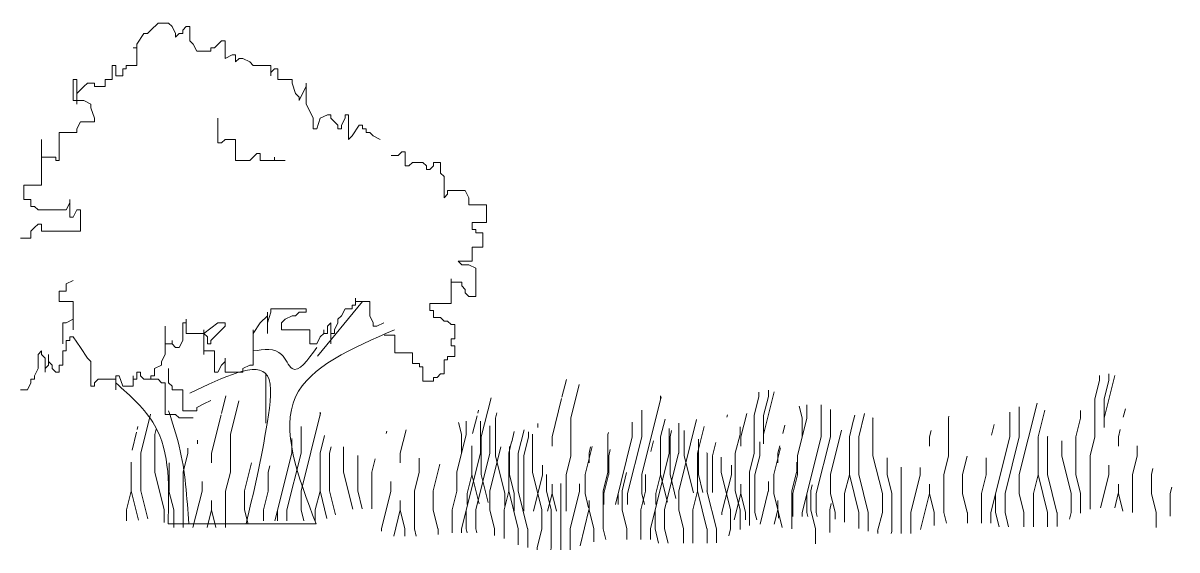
# Model space of a CAD drawing. Header units: inches. Extents: x -6800 to 96653, y -25814 to 17379.
# Drawn here: x 35825.7 to 36278.7, y 111.3 to 318.1 of the extents above; entities that cross this region are included whole.
import ezdxf

# ---------------------------------------------------------------- set-up
doc = ezdxf.new("R2010")
doc.units = ezdxf.units.IN
doc.header["$MEASUREMENT"] = 0
doc.layers.add('JARDINERIA', color=76, linetype='Continuous', lineweight=15)
doc.layers.add('JARDINES', color=96, linetype='Continuous', lineweight=0)

msp = doc.modelspace()

# ---------------------------------------------------------------- hatches: boundary and pattern name
at = {"layer": 'JARDINES', "transparency": 33554483}
h = msp.add_hatch(dxfattribs=at)
h.set_pattern_fill('PANEL', color=256, scale=74.108264, angle=90, style=0, pattern_type=2)
h.set_pattern_definition([(90, (-80679.81, -19045.82), (-74.108264, 0), [14.821653, -22.23248, 7.410826, -29.643306]), (90, (-80681.665, -18993.944), (-74.108264, 0), [14.821653, -59.28661]), (90, (-80685.37, -19001.355), (-74.108264, 0), [7.410826, -66.69744]), (90, (-80687.22, -19042.114), (-74.108264, 0), [3.705413, -51.875785, 3.705413, -14.821653]), (90, (-80690.93, -19016.176), (-74.108264, 0), [14.821653, -22.23248, 3.705413, -33.34872]), (90, (-80692.78, -19034.7), (-74.108264, 0), [11.11624, -62.992025]), (90, (-80694.634, -19016.176), (-74.108264, 0), [22.23248, -51.875785]), (90, (-80696.49, -19038.41), (-74.108264, 0), [14.821653, -59.28661]), (90, (-80698.34, -19008.765), (-74.108264, 0), [37.05413, -37.05413]), (90, (-80702.045, -19031), (-74.108264, 0), [7.410826, -22.23248, 14.821653, -29.643306]), (90, (-80703.9, -18979.12), (-74.108264, 0), [14.821653, -59.28661]), (90, (-80705.75, -18993.944), (-74.108264, 0), [7.410826, -66.69744]), (90, (-80707.6, -19008.765), (-74.108264, 0), [7.410826, -66.69744]), (90, (-80709.456, -19045.82), (-74.108264, 0), [14.821653, -59.28661]), (90, (-80711.31, -19008.765), (-74.108264, 0), [14.821653, -59.28661]), (90, (-80715.014, -19008.765), (-74.108264, 0), [14.821653, -14.821653, 14.821653, -29.643306]), (90, (-80718.72, -19023.59), (-74.108264, 0), [7.410826, -37.054132, 14.821653, -14.821653]), (90, (-80720.57, -19008.765), (-74.108264, 0), [22.23248, -51.875785]), (90, (-80724.28, -19008.765), (-74.108264, 0), [14.821653, -59.28661]), (90, (-80726.13, -19038.41), (-74.108264, 0), [22.23248, -29.643306, 7.410826, -14.821653]), (90, (-80729.836, -19038.41), (-74.108264, 0), [37.05413, -37.05413]), (90, (-80731.69, -18993.944), (-74.108264, 0), [7.410826, -66.69744]), (90, (-80733.54, -19016.176), (-74.108264, 0), [14.821653, -59.28661]), (90, (-80735.394, -19031), (-74.108264, 0), [7.410826, -29.643306, 7.410826, -29.643306]), (90, (-80737.25, -19038.41), (-74.108264, 0), [7.410826, -22.23248, 14.821653, -29.643306]), (90, (-80739.1, -19023.59), (-74.108264, 0), [7.410826, -37.054132, 7.410826, -22.23248]), (90, (-80740.95, -19008.765), (-74.108264, 0), [22.23248, -51.875785]), (90, (-80744.66, -19038.41), (-74.108264, 0), [14.821653, -59.28661]), (90, (-80746.51, -19001.355), (-74.108264, 0), [7.410826, -66.69744]), (90, (-80748.36, -18986.53), (-74.108264, 0), [7.410826, -66.69744]), (104.036243, (-80685.37, -18993.944), (3e-09, 74.1082644), [7.63315, -297.923043]), (104.036243, (-80702.045, -18986.533), (3e-09, 74.1082644), [7.63315, -297.923043]), (104.036243, (-80746.51, -18993.944), (3e-09, 74.1082644), [7.63315, -297.923043]), (104.036243, (-80718.72, -19016.176), (3e-09, 74.1082644), [7.63315, -297.923043]), (104.036243, (-80729.836, -19001.355), (3e-09, 74.1082644), [7.63315, -297.923043]), (104.036243, (-80724.278, -18993.944), (3e-09, 74.1082644), [7.63315, -297.923043]), (104.036243, (-80737.247, -19030.998), (3e-09, 74.1082644), [7.63315, -297.923043]), (104.036243, (-80733.541, -19001.355), (3e-09, 74.1082644), [7.63315, -297.923043]), (104.036243, (-80705.75, -18986.533), (3e-09, 74.1082644), [15.266302, -290.28989]), (104.036243, (-80711.309, -18993.944), (3e-09, 74.1082644), [15.266302, -290.28989]), (104.036243, (-80715.014, -18993.944), (3e-09, 74.1082644), [15.266302, -290.28989]), (255.963757, (-80690.929, -19016.176), (3e-09, -74.1082644), [7.633151, -15.266302, 7.633151, -275.02359]), (255.963757, (-80702.045, -19030.998), (3e-09, -74.1082644), [7.63315, -297.923043]), (255.963757, (-80735.394, -19030.998), (3e-09, -74.1082644), [15.266302, -290.28989]), (284.036243, (-80681.665, -18993.944), (-3e-09, -74.1082644), [7.63315, -297.923043]), (75.963757, (-80681.665, -18979.122), (-3e-09, 74.1082644), [7.63315, -297.923043]), (75.963757, (-80707.603, -19001.355), (-3e-09, 74.1082644), [7.63315, -297.923043]), (75.963757, (-80720.572, -18986.533), (-3e-09, 74.1082644), [7.63315, -297.923043]), (75.963757, (-80726.13, -19016.176), (-3e-09, 74.1082644), [7.63315, -297.923043]), (75.963757, (-80735.394, -19023.587), (-3e-09, 74.1082644), [7.63315, -297.923043]), (75.963757, (-80739.1, -19016.176), (-3e-09, 74.1082644), [7.63315, -297.923043]), (75.963757, (-80726.13, -19016.176), (-3e-09, 74.1082644), [7.63315, -297.923043]), (75.963757, (-80737.247, -18993.944), (-3e-09, 74.1082644), [30.532605, -275.02359]), (75.963757, (-80687.223, -19038.409), (-3e-09, 74.1082644), [30.532605, -275.02359]), (75.963757, (-80692.782, -19030.998), (-3e-09, 74.1082644), [30.532605, -275.02359]), (75.963757, (-80696.487, -19023.587), (-3e-09, 74.1082644), [7.633151, -15.266302, 15.266302, -267.390438]), (75.963757, (-80702.045, -19023.587), (-3e-09, 74.1082644), [15.266302, -15.266302, 15.266302, -259.757287]), (75.963757, (-80709.456, -19030.998), (-3e-09, 74.1082644), [30.532605, -275.02359]), (75.963757, (-80715.014, -19038.409), (-3e-09, 74.1082644), [30.532605, -275.02359]), (75.963757, (-80718.72, -19038.409), (-3e-09, 74.1082644), [30.532605, -275.02359]), (75.963757, (-80740.952, -18986.533), (-3e-09, 74.1082644), [7.63315, -297.923043]), (75.963768, (-80748.363, -18979.122), (-1.42e-05, 74.1082644), [15.266302, -290.28989]), (75.963768, (-80744.657, -19023.587), (-1.42e-05, 74.1082644), [15.266302, -290.28989]), (75.963758, (-80679.813, -19030.998), (-1.3e-06, 74.1082644), [30.532605, -275.02359]), (75.963758, (-80731.688, -18986.533), (-1.3e-06, 74.1082644), [22.899454, -282.65674]), (75.963758, (-80726.13, -18979.122), (-1.3e-06, 74.1082644), [45.798907, -259.757287])])
h.paths.add_polyline_path([(36269.21, 146.04), (36267.86, 147.39), (36267.86, 148.74), (36267.19, 150.76), (36266.52, 152.11), (36258.42, 152.11), (36256.4, 152.78), (36256.4, 161.54), (36257.07, 162.89), (36258.42, 164.24), (36258.42, 174.35), (36257.07, 175.02), (36256.4, 177.04), (36255.73, 178.39), (36254.38, 179.74), (36253.03, 180.41), (36249.66, 180.41), (36248.31, 179.74), (36246.96, 179.06), (36244.94, 177.72), (36243.59, 175.02), (36242.24, 173.67), (36241.56, 172.33), (36241.56, 166.26), (36239.54, 165.59), (36239.54, 160.19), (36238.87, 158.17), (36238.87, 156.82), (36238.19, 155.48), (36238.19, 154.13), (36236.84, 152.78), (36235.49, 152.78), (36233.47, 154.13), (36231.45, 154.13), (36228.75, 155.48), (36227.4, 156.15), (36227.4, 164.24), (36226.73, 166.26), (36225.38, 168.28), (36224.03, 168.96), (36219.31, 168.96), (36217.96, 168.28), (36215.94, 166.93), (36214.59, 166.93), (36211.89, 164.24), (36211.89, 161.54), (36210.54, 161.54), (36209.19, 160.87), (36207.17, 160.87), (36205.82, 159.52), (36205.82, 147.39), (36197.73, 147.39), (36196.38, 148.06), (36192.33, 148.06), (36191.66, 149.41), (36191.66, 158.85), (36190.98, 160.19), (36190.98, 161.54), (36189.64, 162.89), (36188.96, 164.24), (36184.91, 164.24), (36183.57, 162.89), (36183.57, 158.85), (36182.22, 158.17), (36180.19, 156.82), (36178.85, 156.82), (36178.85, 146.72), (36178.17, 145.37), (36178.17, 144.02), (36176.82, 142.67), (36172.78, 142.67), (36171.43, 143.35), (36170.08, 144.02), (36168.73, 145.37), (36168.73, 146.72), (36166.71, 146.72), (36165.36, 147.39), (36163.33, 147.39), (36160.64, 148.74), (36160.64, 161.54), (36159.96, 162.89), (36157.26, 164.24), (36155.92, 164.91), (36154.57, 164.91), (36152.54, 164.24), (36151.2, 164.24), (36151.2, 160.19), (36150.52, 158.85), (36149.17, 158.17), (36147.15, 158.17), (36145.8, 158.85), (36144.45, 158.85), (36144.45, 165.59), (36143.1, 166.26), (36141.75, 166.93), (36141.08, 168.28), (36130.96, 168.28), (36128.27, 165.59), (36126.92, 164.24), (36126.24, 162.89), (36125.57, 161.54), (36125.57, 152.78), (36124.89, 151.43), (36119.5, 151.43), (36118.15, 152.11), (36116.8, 152.78), (36115.45, 153.45), (36114.1, 154.13), (36112.75, 155.48), (36112.75, 160.19), (36111.41, 161.54), (36111.41, 163.56), (36110.06, 164.24), (36109.38, 165.59), (36108.03, 166.26), (36106.69, 166.26), (36105.34, 165.59), (36103.31, 164.91), (36101.96, 164.24), (36101.96, 159.52), (36101.29, 158.17), (36100.62, 156.82), (36100.62, 154.8), (36099.94, 153.45), (36095.9, 153.45), (36093.87, 154.13), (36092.52, 154.13), (36091.17, 154.8), (36089.83, 154.8), (36088.48, 156.82), (36087.13, 158.17), (36080.38, 158.17), (36079.04, 158.85), (36077.69, 160.19), (36077.69, 169.63), (36076.34, 170.98), (36075.66, 172.33), (36073.64, 172.33), (36072.29, 170.3), (36070.94, 168.96), (36070.27, 167.61), (36068.92, 166.93), (36068.25, 165.59), (36068.25, 164.24), (36067.57, 162.89), (36064.87, 161.54), (36063.52, 160.19), (36063.52, 150.76), (36052.06, 150.76), (36050.04, 151.43), (36048.69, 152.11), (36047.34, 152.78), (36045.32, 153.45), (36043.97, 154.13), (36043.29, 155.48), (36043.29, 158.17), (36043.97, 159.52), (36043.97, 166.93), (36045.32, 168.28), (36045.32, 173.67), (36043.97, 176.37), (36043.29, 177.72), (36041.94, 178.39), (36039.25, 178.39), (36037.9, 177.72), (36037.9, 175.02), (36037.22, 173.67), (36037.22, 170.98), (36036.55, 169.63), (36035.2, 168.96), (36034.53, 167.61), (36033.85, 166.26), (36033.18, 164.24), (36032.5, 162.89), (36031.15, 162.22), (36029.13, 161.54), (36027.78, 160.87), (36026.43, 158.85), (36023.74, 157.5), (36023.06, 156.15), (36023.06, 152.78), (36022.39, 151.43), (36017.67, 151.43), (36016.32, 152.11), (36016.32, 153.45), (36015.64, 154.8), (36013.62, 154.8), (36012.27, 156.15), (36011.6, 157.5), (36011.6, 169.63), (36010.92, 170.98), (36006.88, 170.98), (36006.2, 169.63), (36005.53, 168.28), (36004.85, 166.93), (36004.18, 165.59), (36004.18, 164.24), (36002.83, 162.89), (36002.83, 161.54), (36002.16, 160.19), (36002.16, 152.78), (36001.48, 151.43), (36000.13, 148.74), (35997.43, 147.39), (35997.43, 129.19), (36004.18, 129.19), (36005.53, 129.87), (36011.6, 129.87), (36012.95, 129.19), (36014.29, 128.52), (36015.64, 128.52), (36016.99, 127.85), (36016.99, 126.5), (36047.34, 126.5), (36047.34, 127.85), (36050.71, 127.85), (36051.39, 129.19), (36077.01, 129.19), (36079.71, 130.54), (36081.06, 131.22), (36083.08, 131.89), (36084.43, 133.24), (36087.8, 133.24), (36089.15, 133.91), (36097.24, 133.91), (36098.59, 133.24), (36098.59, 129.19), (36099.27, 127.85), (36099.27, 126.5), (36099.94, 125.15), (36101.29, 123.8), (36102.64, 123.13), (36118.15, 123.13), (36119.5, 123.8), (36122.2, 123.8), (36123.55, 124.48), (36140.4, 124.48), (36141.75, 123.8), (36143.78, 123.8), (36145.13, 123.13), (36146.47, 123.13), (36147.82, 122.45), (36149.17, 121.78), (36150.52, 121.78), (36151.2, 120.43), (36152.54, 119.76), (36153.89, 119.76), (36155.24, 119.08), (36156.59, 119.08), (36159.29, 117.74), (36174.8, 117.74), (36178.85, 119.76), (36180.19, 120.43), (36182.89, 120.43), (36184.24, 121.78), (36207.17, 121.78), (36207.84, 120.43), (36231.45, 120.43), (36233.47, 121.78), (36236.17, 123.13), (36238.19, 124.48), (36239.54, 125.15), (36240.89, 125.82), (36241.56, 127.17), (36244.26, 127.17), (36245.61, 127.85), (36254.38, 127.85), (36256.4, 126.5), (36259.77, 126.5), (36261.79, 125.82), (36263.14, 125.15), (36264.49, 124.48), (36265.17, 123.13), (36267.19, 121.78), (36271.24, 119.76), (36273.26, 124.48), (36275.96, 124.48), (36277.31, 125.15), (36278.65, 125.82), (36278.65, 129.87), (36277.98, 131.89), (36277.98, 133.24), (36277.31, 134.58), (36276.63, 135.93), (36273.93, 137.28), (36272.58, 137.28), (36271.24, 137.95), (36270.56, 139.3), (36269.21, 140.65)])
h = msp.add_hatch(dxfattribs=at)
h.set_pattern_fill('PANEL', color=256, scale=74.108264, angle=90, style=0, pattern_type=2)
h.set_pattern_definition([(90, (-80813.514, -19052.24), (-74.108264, 0), [14.821653, -22.23248, 7.410826, -29.643306]), (90, (-80815.37, -19000.365), (-74.108264, 0), [14.821653, -59.28661]), (90, (-80819.07, -19007.775), (-74.108264, 0), [7.410826, -66.69744]), (90, (-80820.925, -19048.535), (-74.108264, 0), [3.705413, -51.875785, 3.705413, -14.821653]), (90, (-80824.63, -19022.6), (-74.108264, 0), [14.821653, -22.23248, 3.705413, -33.34872]), (90, (-80826.48, -19041.124), (-74.108264, 0), [11.11624, -62.992025]), (90, (-80828.336, -19022.6), (-74.108264, 0), [22.23248, -51.875785]), (90, (-80830.19, -19044.83), (-74.108264, 0), [14.821653, -59.28661]), (90, (-80832.04, -19015.186), (-74.108264, 0), [37.05413, -37.05413]), (90, (-80835.75, -19037.42), (-74.108264, 0), [7.410826, -22.23248, 14.821653, -29.643306]), (90, (-80837.6, -18985.54), (-74.108264, 0), [14.821653, -59.28661]), (90, (-80839.45, -19000.365), (-74.108264, 0), [7.410826, -66.69744]), (90, (-80841.305, -19015.186), (-74.108264, 0), [7.410826, -66.69744]), (90, (-80843.16, -19052.24), (-74.108264, 0), [14.821653, -59.28661]), (90, (-80845.01, -19015.186), (-74.108264, 0), [14.821653, -59.28661]), (90, (-80848.715, -19015.186), (-74.108264, 0), [14.821653, -14.821653, 14.821653, -29.643306]), (90, (-80852.42, -19030.01), (-74.108264, 0), [7.410826, -37.054132, 14.821653, -14.821653]), (90, (-80854.27, -19015.186), (-74.108264, 0), [22.23248, -51.875785]), (90, (-80857.98, -19015.186), (-74.108264, 0), [14.821653, -59.28661]), (90, (-80859.83, -19044.83), (-74.108264, 0), [22.23248, -29.643306, 7.410826, -14.821653]), (90, (-80863.54, -19044.83), (-74.108264, 0), [37.05413, -37.05413]), (90, (-80865.39, -19000.365), (-74.108264, 0), [7.410826, -66.69744]), (90, (-80867.24, -19022.6), (-74.108264, 0), [14.821653, -59.28661]), (90, (-80869.095, -19037.42), (-74.108264, 0), [7.410826, -29.643306, 7.410826, -29.643306]), (90, (-80870.95, -19044.83), (-74.108264, 0), [7.410826, -22.23248, 14.821653, -29.643306]), (90, (-80872.8, -19030.01), (-74.108264, 0), [7.410826, -37.054132, 7.410826, -22.23248]), (90, (-80874.65, -19015.186), (-74.108264, 0), [22.23248, -51.875785]), (90, (-80878.36, -19044.83), (-74.108264, 0), [14.821653, -59.28661]), (90, (-80880.21, -19007.775), (-74.108264, 0), [7.410826, -66.69744]), (90, (-80882.064, -18992.954), (-74.108264, 0), [7.410826, -66.69744]), (104.036243, (-80819.072, -19000.365), (3e-09, 74.1082644), [7.63315, -297.923043]), (104.036243, (-80835.747, -18992.954), (3e-09, 74.1082644), [7.63315, -297.923043]), (104.036243, (-80880.211, -19000.365), (3e-09, 74.1082644), [7.63315, -297.923043]), (104.036243, (-80852.42, -19022.597), (3e-09, 74.1082644), [7.63315, -297.923043]), (104.036243, (-80863.537, -19007.775), (3e-09, 74.1082644), [7.63315, -297.923043]), (104.036243, (-80857.979, -19000.365), (3e-09, 74.1082644), [7.63315, -297.923043]), (104.036243, (-80870.948, -19037.419), (3e-09, 74.1082644), [7.63315, -297.923043]), (104.036243, (-80867.243, -19007.775), (3e-09, 74.1082644), [7.63315, -297.923043]), (104.036243, (-80839.452, -18992.954), (3e-09, 74.1082644), [15.266302, -290.28989]), (104.036243, (-80845.01, -19000.365), (3e-09, 74.1082644), [15.266302, -290.28989]), (104.036243, (-80848.715, -19000.365), (3e-09, 74.1082644), [15.266302, -290.28989]), (255.963757, (-80824.63, -19022.597), (3e-09, -74.1082644), [7.633151, -15.266302, 7.633151, -275.02359]), (255.963757, (-80835.747, -19037.419), (3e-09, -74.1082644), [7.63315, -297.923043]), (255.963757, (-80869.095, -19037.419), (3e-09, -74.1082644), [15.266302, -290.28989]), (284.036243, (-80815.367, -19000.365), (-3e-09, -74.1082644), [7.63315, -297.923043]), (75.963757, (-80815.367, -18985.543), (-3e-09, 74.1082644), [7.63315, -297.923043]), (75.963757, (-80841.305, -19007.775), (-3e-09, 74.1082644), [7.63315, -297.923043]), (75.963757, (-80854.274, -18992.954), (-3e-09, 74.1082644), [7.63315, -297.923043]), (75.963757, (-80859.832, -19022.597), (-3e-09, 74.1082644), [7.63315, -297.923043]), (75.963757, (-80869.095, -19030.008), (-3e-09, 74.1082644), [7.63315, -297.923043]), (75.963757, (-80872.8, -19022.597), (-3e-09, 74.1082644), [7.63315, -297.923043]), (75.963757, (-80859.832, -19022.597), (-3e-09, 74.1082644), [7.63315, -297.923043]), (75.963757, (-80870.948, -19000.365), (-3e-09, 74.1082644), [30.532605, -275.02359]), (75.963757, (-80820.925, -19044.83), (-3e-09, 74.1082644), [30.532605, -275.02359]), (75.963757, (-80826.483, -19037.419), (-3e-09, 74.1082644), [30.532605, -275.02359]), (75.963757, (-80830.188, -19030.008), (-3e-09, 74.1082644), [7.633151, -15.266302, 15.266302, -267.390438]), (75.963757, (-80835.747, -19030.008), (-3e-09, 74.1082644), [15.266302, -15.266302, 15.266302, -259.757287]), (75.963757, (-80843.157, -19037.419), (-3e-09, 74.1082644), [30.532605, -275.02359]), (75.963757, (-80848.715, -19044.83), (-3e-09, 74.1082644), [30.532605, -275.02359]), (75.963757, (-80852.42, -19044.83), (-3e-09, 74.1082644), [30.532605, -275.02359]), (75.963757, (-80874.653, -18992.954), (-3e-09, 74.1082644), [7.63315, -297.923043]), (75.963768, (-80882.064, -18985.543), (-1.42e-05, 74.1082644), [15.266302, -290.28989]), (75.963768, (-80878.359, -19030.008), (-1.42e-05, 74.1082644), [15.266302, -290.28989]), (75.963758, (-80813.514, -19037.419), (-1.3e-06, 74.1082644), [30.532605, -275.02359]), (75.963758, (-80865.39, -18992.954), (-1.3e-06, 74.1082644), [22.899454, -282.65674]), (75.963758, (-80859.832, -18985.543), (-1.3e-06, 74.1082644), [45.798907, -259.757287])])
h.paths.add_polyline_path([(36135.51, 139.62), (36134.16, 140.97), (36134.16, 142.32), (36133.49, 144.34), (36132.81, 145.69), (36124.72, 145.69), (36122.7, 146.36), (36122.7, 155.12), (36123.37, 156.47), (36124.72, 157.82), (36124.72, 167.93), (36123.37, 168.6), (36122.7, 170.62), (36122.02, 171.97), (36120.68, 173.32), (36119.33, 173.99), (36115.95, 173.99), (36114.61, 173.32), (36113.26, 172.64), (36111.23, 171.3), (36109.88, 168.6), (36108.54, 167.25), (36107.86, 165.9), (36107.86, 159.84), (36105.84, 159.16), (36105.84, 153.77), (36105.16, 151.75), (36105.16, 150.4), (36104.49, 149.06), (36104.49, 147.71), (36103.14, 146.36), (36101.79, 146.36), (36099.77, 147.71), (36097.75, 147.71), (36095.05, 149.06), (36093.7, 149.73), (36093.7, 157.82), (36093.03, 159.84), (36091.68, 161.86), (36090.33, 162.53), (36085.61, 162.53), (36084.26, 161.86), (36082.23, 160.51), (36080.89, 160.51), (36078.19, 157.82), (36078.19, 155.12), (36076.84, 155.12), (36075.49, 154.45), (36073.47, 154.45), (36072.12, 153.1), (36072.12, 140.97), (36064.03, 140.97), (36062.68, 141.64), (36058.63, 141.64), (36057.96, 142.99), (36057.96, 152.43), (36057.28, 153.77), (36057.28, 155.12), (36055.93, 156.47), (36055.26, 157.82), (36051.21, 157.82), (36049.86, 156.47), (36049.86, 152.43), (36048.52, 151.75), (36046.49, 150.4), (36045.14, 150.4), (36045.14, 140.29), (36044.47, 138.95), (36044.47, 137.6), (36043.12, 136.25), (36039.07, 136.25), (36037.73, 136.93), (36036.38, 137.6), (36035.03, 138.95), (36035.03, 140.29), (36033, 140.29), (36031.66, 140.97), (36029.63, 140.97), (36026.94, 142.32), (36026.94, 155.12), (36026.26, 156.47), (36023.56, 157.82), (36022.21, 158.49), (36020.87, 158.49), (36018.84, 157.82), (36017.49, 157.82), (36017.49, 153.77), (36016.82, 152.43), (36015.47, 151.75), (36013.45, 151.75), (36012.1, 152.43), (36010.75, 152.43), (36010.75, 159.16), (36009.4, 159.84), (36008.05, 160.51), (36007.38, 161.86), (35997.26, 161.86), (35994.56, 159.16), (35993.22, 157.82), (35992.54, 156.47), (35991.87, 155.12), (35991.87, 146.36), (35991.19, 145.01), (35985.8, 145.01), (35984.45, 145.69), (35983.1, 146.36), (35981.75, 147.03), (35980.4, 147.71), (35979.05, 149.06), (35979.05, 153.77), (35977.7, 155.12), (35977.7, 157.14), (35976.36, 157.82), (35975.68, 159.16), (35974.33, 159.84), (35972.98, 159.84), (35971.64, 159.16), (35969.61, 158.49), (35968.26, 157.82), (35968.26, 153.1), (35967.59, 151.75), (35966.91, 150.4), (35966.91, 148.38), (35966.24, 147.03), (35962.19, 147.03), (35960.17, 147.71), (35958.82, 147.71), (35957.47, 148.38), (35956.12, 148.38), (35954.78, 150.4), (35953.43, 151.75), (35946.68, 151.75), (35945.33, 152.43), (35943.99, 153.77), (35943.99, 163.21), (35942.64, 164.56), (35941.96, 165.9), (35939.94, 165.9), (35938.59, 163.88), (35937.24, 162.53), (35936.57, 161.19), (35935.22, 160.51), (35934.54, 159.16), (35934.54, 157.82), (35933.87, 156.47), (35931.17, 155.12), (35929.82, 153.77), (35929.82, 144.34), (35918.36, 144.34), (35916.34, 145.01), (35914.99, 145.69), (35913.64, 146.36), (35911.61, 147.03), (35910.27, 147.71), (35909.59, 149.06), (35909.59, 151.75), (35910.27, 153.1), (35910.27, 160.51), (35911.61, 161.86), (35911.61, 167.25), (35910.27, 169.95), (35909.59, 171.3), (35908.24, 171.97), (35905.55, 171.97), (35904.2, 171.3), (35904.2, 168.6), (35903.52, 167.25), (35903.52, 164.56), (35902.85, 163.21), (35901.5, 162.53), (35900.82, 161.19), (35900.15, 159.84), (35899.48, 157.82), (35898.8, 156.47), (35897.45, 155.8), (35895.43, 155.12), (35894.08, 154.45), (35892.73, 152.43), (35890.03, 151.08), (35889.36, 149.73), (35889.36, 146.36), (35888.69, 145.01), (35883.96, 145.01), (35882.62, 145.69), (35882.62, 147.03), (35881.94, 148.38), (35879.92, 148.38), (35878.57, 149.73), (35877.9, 151.08), (35877.9, 163.21), (35877.22, 164.56), (35873.17, 164.56), (35872.5, 163.21), (35871.83, 161.86), (35871.15, 160.51), (35870.48, 159.16), (35870.48, 157.82), (35869.13, 156.47), (35869.13, 155.12), (35868.45, 153.77), (35868.45, 146.36), (35867.78, 145.01), (35866.43, 142.32), (35863.73, 140.97), (35863.73, 122.77), (35870.48, 122.77), (35871.83, 123.45), (35877.9, 123.45), (35879.24, 122.77), (35880.59, 122.1), (35881.94, 122.1), (35883.29, 121.42), (35883.29, 120.08), (35913.64, 120.08), (35913.64, 121.42), (35917.01, 121.42), (35917.68, 122.77), (35943.31, 122.77), (35946.01, 124.12), (35947.36, 124.79), (35949.38, 125.47), (35950.73, 126.82), (35954.1, 126.82), (35955.45, 127.49), (35963.54, 127.49), (35964.89, 126.82), (35964.89, 122.77), (35965.57, 121.42), (35965.57, 120.08), (35966.24, 118.73), (35967.59, 117.38), (35968.94, 116.71), (35984.45, 116.71), (35985.8, 117.38), (35988.49, 117.38), (35989.84, 118.06), (36006.7, 118.06), (36008.05, 117.38), (36010.08, 117.38), (36011.42, 116.71), (36012.77, 116.71), (36014.12, 116.03), (36015.47, 115.36), (36016.82, 115.36), (36017.49, 114.01), (36018.84, 113.34), (36020.19, 113.34), (36021.54, 112.66), (36022.89, 112.66), (36025.59, 111.32), (36041.1, 111.32), (36045.14, 113.34), (36046.49, 114.01), (36049.19, 114.01), (36050.54, 115.36), (36073.47, 115.36), (36074.14, 114.01), (36097.75, 114.01), (36099.77, 115.36), (36102.47, 116.71), (36104.49, 118.06), (36105.84, 118.73), (36107.19, 119.4), (36107.86, 120.75), (36110.56, 120.75), (36111.91, 121.42), (36120.68, 121.42), (36122.7, 120.08), (36126.07, 120.08), (36128.09, 119.4), (36129.44, 118.73), (36130.79, 118.06), (36131.47, 116.71), (36133.49, 115.36), (36137.53, 113.34), (36139.56, 118.06), (36142.26, 118.06), (36143.6, 118.73), (36144.95, 119.4), (36144.95, 123.45), (36144.28, 125.47), (36144.28, 126.82), (36143.6, 128.16), (36142.93, 129.51), (36140.23, 130.86), (36138.88, 130.86), (36137.53, 131.53), (36136.86, 132.88), (36135.51, 134.23)])

# ---------------------------------------------------------------- linework, layer by layer
at = {"layer": 'JARDINERIA'}
for p, q in [((35878.65, 318.08), (35875.88, 315.31)), ((35882.8, 318.08), (35878.65, 318.08)), ((35884.19, 316.69), (35882.8, 318.08)), ((35873.11, 313.93), (35870.34, 309.77)), ((35874.49, 313.93), (35873.11, 313.93)), ((35875.88, 315.31), (35874.49, 313.93)), ((35885.57, 313.93), (35884.19, 316.69)), ((35886.96, 313.93), (35885.57, 312.54)), ((35885.57, 312.54), (35885.57, 313.93)), ((35888.34, 313.93), (35886.96, 313.93)), ((35889.73, 316.69), (35888.34, 315.31)), ((35888.34, 315.31), (35888.34, 313.93)), ((35891.11, 316.69), (35889.73, 316.69)), ((35891.11, 311.16), (35891.11, 316.69)), ((35870.34, 308.39), (35868.95, 308.39)), ((35868.95, 308.39), (35870.34, 308.39)), ((35870.34, 309.77), (35870.34, 308.39)), ((35870.34, 308.39), (35870.34, 301.47)), ((35892.5, 309.77), (35891.11, 311.16)), ((35893.88, 307.01), (35892.5, 309.77)), ((35900.81, 308.39), (35899.42, 308.39)), ((35899.42, 308.39), (35899.42, 307.01)), ((35903.58, 311.16), (35900.81, 308.39)), ((35904.96, 311.16), (35903.58, 311.16)), ((35904.96, 304.24), (35904.96, 311.16)), ((35899.42, 307.01), (35893.88, 307.01)), ((35907.73, 305.62), (35904.96, 304.24)), ((35909.12, 305.62), (35907.73, 305.62)), ((35909.12, 302.86), (35909.12, 305.62)), ((35910.5, 304.24), (35909.12, 302.86)), ((35911.89, 304.24), (35910.5, 304.24)), ((35914.66, 302.86), (35911.89, 304.24)), ((35862.03, 301.47), (35860.64, 301.47)), ((35860.64, 301.47), (35860.64, 295.94)), ((35862.03, 297.32), (35862.03, 301.47)), ((35864.8, 300.09), (35864.8, 297.32)), ((35866.18, 300.09), (35864.8, 300.09)), ((35870.34, 301.47), (35866.18, 301.47)), ((35866.18, 301.47), (35866.18, 300.09)), ((35916.04, 301.47), (35914.66, 302.86)), ((35922.97, 301.47), (35916.04, 301.47)), ((35922.97, 297.32), (35922.97, 301.47)), ((35924.35, 300.09), (35922.97, 298.7)), ((35925.74, 300.09), (35924.35, 300.09)), ((35925.74, 295.94), (35925.74, 300.09)), ((35846.79, 295.94), (35845.4, 295.94)), ((35845.4, 295.94), (35845.4, 287.63)), ((35846.79, 286.25), (35846.79, 295.94)), ((35850.94, 294.55), (35849.56, 293.17)), ((35853.71, 294.55), (35850.94, 294.55)), ((35853.71, 293.17), (35853.71, 294.55)), ((35860.64, 295.94), (35857.87, 295.94)), ((35857.87, 295.94), (35857.87, 293.17)), ((35864.8, 297.32), (35862.03, 297.32)), ((35922.97, 298.7), (35922.97, 297.32)), ((35931.28, 295.94), (35925.74, 295.94)), ((35931.28, 294.55), (35931.28, 295.94)), ((35932.66, 290.4), (35931.28, 294.55)), ((35936.82, 294.55), (35936.82, 293.17)), ((35936.82, 286.25), (35936.82, 294.55)), ((35849.56, 293.17), (35846.79, 290.4)), ((35846.79, 290.4), (35846.79, 286.25)), ((35857.87, 293.17), (35853.71, 293.17)), ((35934.05, 289.02), (35932.66, 290.4)), ((35935.43, 290.4), (35934.05, 287.63)), ((35936.82, 293.17), (35935.43, 290.4)), ((35845.4, 287.63), (35849.56, 287.63)), ((35849.56, 287.63), (35852.33, 286.25)), ((35852.33, 286.25), (35852.33, 284.87)), ((35934.05, 287.63), (35934.05, 289.02)), ((35938.2, 283.48), (35936.82, 286.25)), ((35852.33, 284.87), (35853.71, 280.72)), ((35939.59, 280.72), (35938.2, 283.48)), ((35945.13, 282.1), (35942.36, 280.72)), ((35946.51, 282.1), (35945.13, 282.1)), ((35946.51, 280.72), (35946.51, 282.1)), ((35952.06, 282.1), (35952.06, 280.72)), ((35953.44, 282.1), (35952.06, 282.1)), ((35953.44, 272.41), (35953.44, 282.1)), ((35848.17, 279.33), (35846.79, 276.56)), ((35846.79, 276.56), (35846.79, 275.18)), ((35853.71, 279.33), (35848.17, 279.33)), ((35853.71, 280.72), (35853.71, 279.33)), ((35902.19, 280.72), (35902.19, 271.03)), ((35939.59, 276.56), (35939.59, 280.72)), ((35940.97, 276.56), (35939.59, 276.56)), ((35942.36, 280.72), (35940.97, 276.56)), ((35949.28, 277.95), (35946.51, 280.72)), ((35949.28, 276.56), (35949.28, 277.95)), ((35950.67, 276.56), (35949.28, 276.56)), ((35952.06, 280.72), (35950.67, 277.95)), ((35950.67, 277.95), (35950.67, 276.56)), ((35957.6, 277.95), (35954.83, 273.8)), ((35958.98, 277.95), (35957.6, 277.95)), ((35958.98, 276.56), (35958.98, 277.95)), ((35960.37, 276.56), (35958.98, 276.56)), ((35960.37, 275.18), (35960.37, 276.56)), ((35832.94, 272.41), (35832.94, 254.42)), ((35832.94, 265.49), (35832.94, 272.41)), ((35839.86, 275.18), (35839.86, 264.11)), ((35846.79, 275.18), (35839.86, 275.18)), ((35903.58, 271.03), (35904.96, 272.41)), ((35904.96, 272.41), (35909.12, 272.41)), ((35909.12, 272.41), (35909.12, 264.11)), ((35954.83, 273.8), (35953.44, 272.41)), ((35961.75, 275.18), (35960.37, 275.18)), ((35963.14, 273.8), (35961.75, 275.18)), ((35965.91, 272.41), (35963.14, 273.8)), ((35902.19, 271.03), (35903.58, 271.03)), ((35974.34, 267.54), (35972.95, 266.16)), ((35975.73, 267.54), (35974.34, 267.54)), ((35975.73, 262), (35975.73, 267.54)), ((35838.48, 265.49), (35832.94, 265.49)), ((35838.48, 264.11), (35838.48, 265.49)), ((35839.86, 264.11), (35838.48, 264.11)), ((35909.12, 264.11), (35914.66, 264.11)), ((35914.66, 264.11), (35917.43, 266.88)), ((35917.43, 266.88), (35918.81, 266.88)), ((35918.81, 266.88), (35918.81, 264.11)), ((35918.81, 264.11), (35924.35, 264.11)), ((35924.35, 264.11), (35924.35, 265.49)), ((35924.35, 265.49), (35924.35, 264.11)), ((35924.35, 264.11), (35928.51, 264.11)), ((35972.95, 266.16), (35970.18, 266.16)), ((35978.5, 263.39), (35977.11, 262)), ((35982.65, 263.39), (35978.5, 263.39)), ((35984.04, 262), (35982.65, 263.39)), ((35986.81, 263.39), (35986.81, 262)), ((35989.58, 263.39), (35986.81, 263.39)), ((35989.58, 259.24), (35989.58, 263.39)), ((35977.11, 262), (35975.73, 262)), ((35984.04, 260.62), (35984.04, 262)), ((35985.42, 260.62), (35984.04, 260.62)), ((35986.81, 262), (35985.42, 260.62)), ((35990.96, 257.85), (35989.58, 259.24)), ((35832.94, 254.42), (35826.01, 254.42)), ((35826.01, 254.42), (35826.01, 248.89)), ((35990.96, 249.55), (35990.96, 257.85)), ((35992.35, 250.93), (35990.96, 249.55)), ((35999.27, 252.32), (35992.35, 252.32)), ((35992.35, 252.32), (35992.35, 250.93)), ((36000.66, 249.55), (35999.27, 252.32)), ((36000.66, 246.78), (36000.66, 249.55)), ((35826.01, 248.89), (35828.78, 248.89)), ((35828.78, 248.89), (35828.78, 246.12)), ((35828.78, 246.12), (35830.17, 246.12)), ((35830.17, 246.12), (35831.55, 244.74)), ((35831.55, 244.74), (35842.63, 244.74)), ((35842.63, 244.74), (35844.02, 247.51)), ((35844.02, 247.51), (35844.02, 248.89)), ((35844.02, 248.89), (35844.02, 241.97)), ((35845.4, 241.97), (35846.79, 244.74)), ((35846.79, 244.74), (35848.17, 244.74)), ((35848.17, 244.74), (35848.17, 236.44)), ((36007.58, 246.78), (36000.66, 246.78)), ((36007.58, 239.86), (36007.58, 246.78)), ((35844.02, 241.97), (35845.4, 241.97)), ((35830.17, 237.82), (35828.78, 236.44)), ((35828.78, 236.44), (35828.78, 233.67)), ((35831.55, 239.2), (35830.17, 237.82)), ((35832.94, 239.2), (35831.55, 239.2)), ((35832.94, 236.44), (35832.94, 239.2)), ((35848.17, 236.44), (35832.94, 236.44)), ((36002.04, 239.86), (36007.58, 239.86)), ((36002.04, 237.1), (36002.04, 239.86)), ((36003.43, 237.1), (36002.04, 237.1)), ((36003.43, 235.71), (36003.43, 237.1)), ((36006.2, 235.71), (36003.43, 235.71)), ((36006.2, 230.18), (36006.2, 235.71)), ((35828.78, 233.67), (35824.63, 233.67)), ((36002.04, 230.18), (36006.2, 230.18)), ((36002.04, 224.64), (36002.04, 230.18)), ((35996.5, 224.64), (36002.04, 224.64)), ((35997.89, 223.26), (35996.5, 224.64)), ((36000.66, 223.26), (35997.89, 223.26)), ((36003.43, 221.88), (36000.66, 223.26)), ((35993.73, 208.04), (35993.73, 217.72)), ((35993.73, 217.72), (35993.73, 216.34)), ((36003.43, 210.81), (36003.43, 221.88)), ((35839.86, 212.91), (35842.63, 212.91)), ((35839.86, 208.76), (35839.86, 212.91)), ((35842.63, 215.68), (35845.4, 217.06)), ((35842.63, 212.91), (35842.63, 215.68)), ((35993.73, 216.34), (35997.89, 216.34)), ((35997.89, 216.34), (35997.89, 214.96)), ((35997.89, 214.96), (35999.27, 213.57)), ((35999.27, 213.57), (35999.27, 212.19)), ((35845.4, 208.76), (35839.86, 208.76)), ((35845.4, 201.84), (35845.4, 208.76)), ((35958.98, 208.76), (35941.3, 187.29)), ((35956.21, 207.38), (35956.21, 210.14)), ((35956.21, 210.14), (35956.21, 208.76)), ((35956.21, 208.76), (35961.75, 208.76)), ((35961.75, 208.76), (35961.75, 203.22)), ((35999.27, 212.19), (36000.66, 210.81)), ((36000.66, 210.81), (36003.43, 210.81)), ((35845.4, 197.69), (35845.4, 205.99)), ((35845.4, 205.99), (35845.4, 201.84)), ((35845.4, 200.46), (35845.4, 204.61)), ((35845.4, 204.61), (35845.4, 197.69)), ((35921.58, 203.22), (35921.58, 204.61)), ((35921.58, 204.61), (35921.58, 196.31)), ((35921.58, 196.31), (35921.58, 204.61)), ((35921.58, 204.61), (35921.58, 199.07)), ((35921.58, 200.46), (35922.97, 204.61)), ((35922.97, 204.61), (35922.97, 205.99)), ((35922.97, 205.99), (35936.82, 205.99)), ((35934.05, 204.61), (35932.66, 203.22)), ((35936.82, 204.61), (35934.05, 204.61)), ((35936.82, 205.99), (35936.82, 204.61)), ((35950.67, 203.22), (35952.06, 205.99)), ((35952.06, 205.99), (35954.83, 205.99)), ((35954.83, 207.38), (35956.21, 207.38)), ((35954.83, 205.99), (35954.83, 207.38)), ((35985.42, 208.04), (35993.73, 208.04)), ((35985.42, 205.27), (35985.42, 208.04)), ((35986.81, 205.27), (35985.42, 205.27)), ((35986.81, 202.5), (35986.81, 205.27)), ((35841.25, 197.69), (35841.25, 200.46)), ((35841.25, 200.46), (35842.63, 200.46)), ((35842.63, 200.46), (35845.4, 201.84)), ((35845.4, 201.84), (35845.4, 200.46)), ((35888.34, 194.92), (35888.34, 200.46)), ((35888.34, 200.46), (35889.73, 200.46)), ((35889.73, 200.46), (35889.73, 201.84)), ((35889.73, 201.84), (35889.73, 196.31)), ((35896.65, 196.31), (35902.19, 200.46)), ((35902.19, 200.46), (35904.96, 200.46)), ((35904.96, 200.46), (35904.96, 199.07)), ((35916.04, 196.31), (35918.81, 200.46)), ((35918.81, 200.46), (35921.58, 203.22)), ((35921.58, 199.07), (35921.58, 200.46)), ((35928.51, 201.84), (35927.12, 200.46)), ((35927.12, 200.46), (35927.12, 197.69)), ((35931.28, 203.22), (35928.51, 201.84)), ((35932.66, 203.22), (35931.28, 203.22)), ((35945.13, 199.07), (35946.51, 200.46)), ((35946.51, 200.46), (35946.51, 192.15)), ((35947.9, 197.69), (35949.28, 200.46)), ((35949.28, 201.84), (35950.67, 203.22)), ((35949.28, 200.46), (35949.28, 201.84)), ((35961.75, 203.22), (35963.14, 200.46)), ((35963.14, 200.46), (35963.14, 199.07)), ((35964.52, 199.07), (35967.29, 200.46)), ((35989.58, 202.5), (35986.81, 202.5)), ((35990.96, 201.12), (35989.58, 202.5)), ((35992.35, 201.12), (35990.96, 201.12)), ((35993.73, 199.74), (35992.35, 201.12)), ((35995.12, 199.74), (35993.73, 199.74)), ((35995.12, 194.2), (35995.12, 199.74)), ((35841.25, 194.92), (35841.25, 199.07)), ((35841.25, 199.07), (35841.25, 194.92)), ((35841.25, 194.92), (35841.25, 199.07)), ((35841.25, 199.07), (35841.25, 197.69)), ((35841.25, 196.31), (35841.25, 194.92)), ((35841.25, 192.15), (35841.25, 196.31)), ((35844.02, 194.92), (35845.4, 194.92)), ((35844.02, 193.54), (35844.02, 194.92)), ((35845.4, 194.92), (35848.17, 190.77)), ((35881.42, 188), (35881.42, 199.07)), ((35881.42, 199.07), (35881.42, 192.15)), ((35888.34, 193.54), (35888.34, 199.07)), ((35888.34, 199.07), (35888.34, 194.92)), ((35889.73, 196.31), (35896.65, 196.31)), ((35896.65, 197.69), (35896.65, 188)), ((35896.65, 196.31), (35896.65, 197.69)), ((35898.04, 194.92), (35896.65, 196.31)), ((35898.04, 192.15), (35898.04, 194.92)), ((35900.81, 194.92), (35899.42, 193.54)), ((35902.19, 196.31), (35900.81, 194.92)), ((35903.58, 197.69), (35902.19, 196.31)), ((35904.96, 199.07), (35903.58, 197.69)), ((35916.04, 185.24), (35916.04, 197.69)), ((35916.04, 197.69), (35916.04, 192.15)), ((35916.04, 192.15), (35916.04, 196.31)), ((35927.12, 197.69), (35938.2, 197.69)), ((35938.2, 197.69), (35938.2, 192.15)), ((35940.97, 192.15), (35942.36, 194.92)), ((35942.36, 194.92), (35943.74, 196.31)), ((35943.74, 196.31), (35943.74, 197.69)), ((35943.74, 197.69), (35943.74, 196.31)), ((35943.74, 196.31), (35945.13, 196.31)), ((35945.13, 196.31), (35945.13, 199.07)), ((35946.51, 192.15), (35946.51, 196.31)), ((35946.51, 196.31), (35947.9, 196.31)), ((35947.9, 196.31), (35947.9, 197.69)), ((35963.14, 199.07), (35964.52, 199.07)), ((35967.41, 195.58), (35971.57, 195.58)), ((35971.57, 195.58), (35971.57, 188.66)), ((35842.63, 189.39), (35842.63, 193.54)), ((35842.63, 193.54), (35844.02, 193.54)), ((35848.17, 190.77), (35850.94, 186.62)), ((35881.42, 192.15), (35884.19, 192.15)), ((35884.19, 192.15), (35884.19, 193.54)), ((35884.19, 193.54), (35884.19, 192.15)), ((35884.19, 192.15), (35885.57, 190.77)), ((35885.57, 190.77), (35886.96, 190.77)), ((35886.96, 190.77), (35888.34, 193.54)), ((35899.42, 192.15), (35898.04, 192.15)), ((35899.42, 193.54), (35899.42, 192.15)), ((35916.04, 183.85), (35916.04, 190.77)), ((35916.04, 190.77), (35916.04, 185.24)), ((35938.2, 192.15), (35940.97, 192.15)), ((35993.73, 191.43), (35993.73, 194.2)), ((35993.73, 194.2), (35995.12, 194.2)), ((35995.12, 191.43), (35993.73, 191.43)), ((35995.12, 187.28), (35995.12, 191.43)), ((35831.55, 188), (35832.94, 189.39)), ((35831.55, 182.47), (35831.55, 188)), ((35832.94, 189.39), (35832.94, 188)), ((35832.94, 188), (35834.32, 186.62)), ((35834.32, 186.62), (35834.32, 181.08)), ((35835.71, 183.85), (35835.71, 188)), ((35835.71, 188), (35835.71, 185.24)), ((35841.25, 183.85), (35841.25, 189.39)), ((35841.25, 189.39), (35842.63, 189.39)), ((35850.94, 186.62), (35852.33, 185.24)), ((35880.03, 185.24), (35881.42, 188)), ((35896.65, 188), (35896.65, 189.39)), ((35896.65, 189.39), (35900.81, 189.39)), ((35900.81, 189.39), (35900.81, 181.08)), ((35904.96, 185.24), (35904.96, 186.62)), ((35904.96, 186.62), (35904.96, 181.08)), ((35971.57, 188.66), (35978.5, 188.66)), ((35978.5, 188.66), (35978.5, 184.51)), ((35990.96, 185.9), (35992.35, 185.9)), ((35990.96, 180.36), (35990.96, 185.9)), ((35992.35, 187.28), (35995.12, 187.28)), ((35992.35, 185.9), (35992.35, 187.28)), ((35830.17, 179.7), (35831.55, 182.47)), ((35834.32, 182.47), (35835.71, 183.85)), ((35834.32, 181.08), (35834.32, 182.47)), ((35835.71, 185.24), (35837.09, 183.85)), ((35837.09, 183.85), (35837.09, 182.47)), ((35837.09, 182.47), (35838.48, 181.08)), ((35839.86, 183.85), (35841.25, 183.85)), ((35839.86, 181.08), (35839.86, 183.85)), ((35852.33, 185.24), (35852.33, 175.55)), ((35877.26, 182.47), (35880.03, 183.85)), ((35877.26, 179.7), (35877.26, 182.47)), ((35880.03, 183.85), (35880.03, 185.24)), ((35882.8, 182.47), (35882.8, 176.93)), ((35902.19, 181.08), (35903.58, 183.85)), ((35903.58, 183.85), (35904.96, 185.24)), ((35911.89, 182.47), (35914.66, 183.85)), ((35911.89, 181.08), (35911.89, 182.47)), ((35914.66, 183.85), (35916.04, 183.85)), ((35978.5, 184.51), (35981.27, 184.51)), ((35981.27, 184.51), (35981.27, 183.13)), ((35981.27, 183.13), (35982.65, 183.13)), ((35982.65, 183.13), (35982.65, 177.59)), ((35827.4, 174.17), (35828.78, 176.93)), ((35828.78, 176.93), (35828.78, 178.32)), ((35828.78, 178.32), (35830.17, 178.32)), ((35830.17, 178.32), (35830.17, 179.7)), ((35838.48, 181.08), (35839.86, 181.08)), ((35853.71, 176.93), (35855.1, 178.32)), ((35853.71, 175.55), (35853.71, 176.93)), ((35855.1, 178.32), (35862.03, 178.32)), ((35862.03, 174.17), (35862.03, 179.7)), ((35862.03, 179.7), (35863.41, 179.7)), ((35862.03, 178.32), (35862.03, 174.17)), ((35863.41, 179.7), (35864.8, 175.55)), ((35868.95, 175.55), (35868.95, 179.7)), ((35868.95, 179.7), (35868.95, 175.55)), ((35868.95, 175.55), (35868.95, 178.32)), ((35868.95, 178.32), (35870.34, 178.32)), ((35870.34, 178.32), (35870.34, 181.08)), ((35870.34, 181.08), (35871.72, 181.08)), ((35871.72, 181.08), (35871.72, 179.7)), ((35871.72, 179.7), (35873.11, 178.32)), ((35873.11, 178.32), (35875.88, 178.32)), ((35875.88, 178.32), (35875.88, 179.7)), ((35875.88, 179.7), (35877.26, 179.7)), ((35875.88, 178.32), (35878.65, 178.32)), ((35878.65, 178.32), (35880.03, 176.93)), ((35880.03, 176.93), (35881.42, 176.93)), ((35881.42, 176.93), (35881.42, 164.48)), ((35882.8, 176.93), (35884.19, 175.55)), ((35900.81, 181.08), (35902.19, 181.08)), ((35904.96, 181.08), (35911.89, 181.08)), ((35920.99, 180.47), (35920.99, 161.08)), ((35982.65, 177.59), (35986.81, 177.59)), ((35986.81, 178.98), (35988.19, 178.98)), ((35986.81, 177.59), (35986.81, 178.98)), ((35988.19, 178.98), (35989.58, 180.36)), ((35989.58, 180.36), (35990.96, 180.36)), ((35824.63, 174.17), (35827.4, 174.17)), ((35852.33, 175.55), (35853.71, 175.55)), ((35864.8, 175.55), (35868.95, 175.55)), ((35884.19, 175.55), (35884.19, 174.17)), ((35884.19, 174.17), (35888.34, 174.17)), ((35888.34, 174.17), (35888.34, 165.86)), ((35893.88, 167.25), (35896.65, 168.63)), ((35896.65, 168.63), (35899.42, 170.01)), ((35881.42, 164.48), (35885.57, 164.48)), ((35885.57, 164.48), (35886.96, 163.1)), ((35886.96, 163.1), (35892.5, 163.1)), ((35888.34, 165.86), (35893.88, 165.86)), ((35893.88, 165.86), (35893.88, 167.25))]:
    msp.add_line(p, q, dxfattribs=at)
at = {"layer": 'JARDINERIA', "color": 42}
msp.add_line((35882.59, 121.59), (35940.68, 121.59), dxfattribs=at)
for points, knots in [([(35940.68, 121.59), (35933.59, 140.09), (35920.28, 175.59), (35954.83, 190.51), (35971.45, 197.69)], [0.012926, 0.012926, 0.012926, 0.012926, 0.88433, 1.691764, 1.691764, 1.691764, 1.691764]), ([(35913.2, 121.59), (35916.14, 133.69), (35920.35, 151.44), (35925.54, 189.43), (35904.48, 179.25), (35891.11, 172.78)], [0.047341, 0.047341, 0.047341, 0.047341, 0.74974, 1.059744, 1.598227, 1.598227, 1.598227, 1.598227])]:
    msp.add_open_spline(points, degree=3, knots=knots, dxfattribs=at)
for points in [[(35916.04, 189.39), (35927.12, 188), (35931.28, 182.47), (35940.97, 190.77)], [(35882.59, 121.57), (35877.26, 160.33), (35862.03, 176.93)], [(35890.7, 121.57), (35886.96, 152.03), (35882.8, 165.86)]]:
    msp.add_spline(points, degree=3, dxfattribs=at)

doc.saveas('drawing.dxf')
